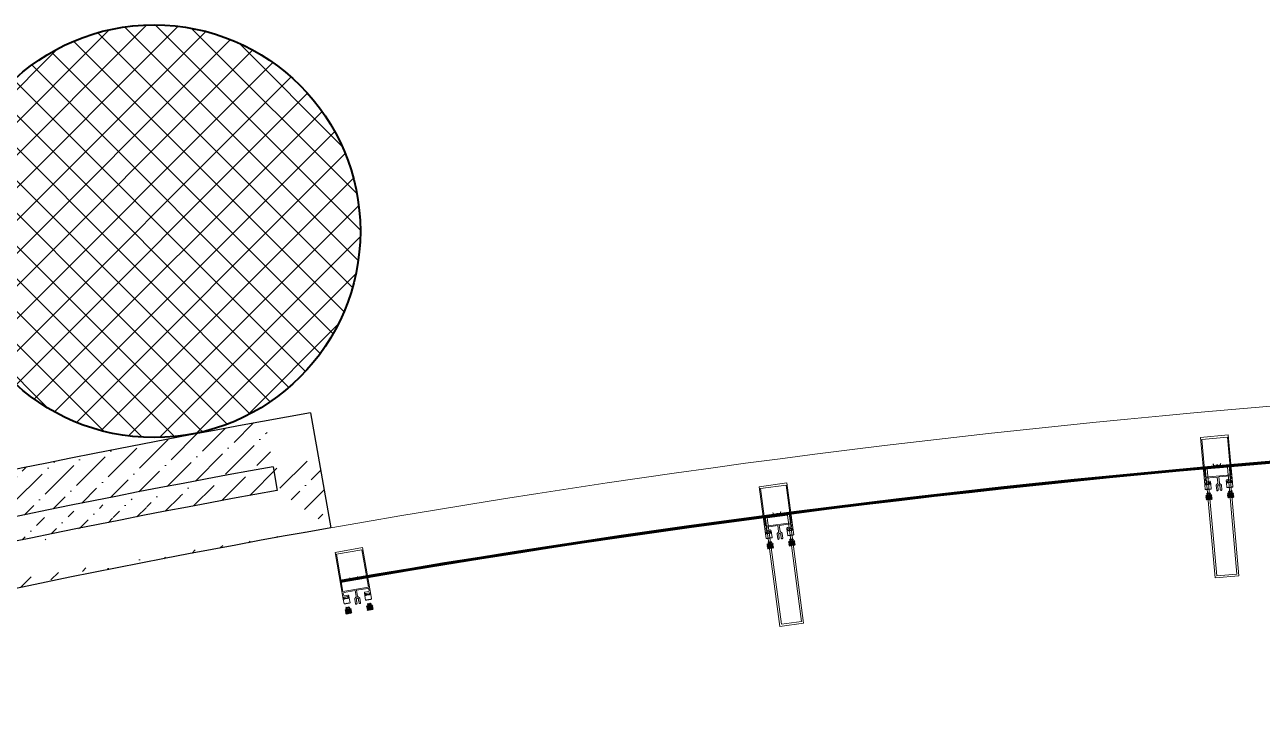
# Model space of a CAD drawing. Header units: millimetres. Extents: x 8275 to 147087, y -297470 to -191881.
# Drawn here: x 73375 to 76719, y -248238 to -246351 of the extents above; entities that cross this region are included whole.
import ezdxf

# ---------------------------------------------------------------- set-up
doc = ezdxf.new("R2010")
doc.units = ezdxf.units.MM
doc.header["$LTSCALE"] = 250
doc.header["$MEASUREMENT"] = 0
for name, color, linetype, lineweight in [('col', 6, 'Continuous', 40), ('hatch', 9, 'Continuous', 0), ('wall', 1, 'Continuous', 30), ('win', 4, 'Continuous', 20)]:
    doc.layers.add(name, color=color, linetype=linetype, lineweight=lineweight)

# ---------------------------------------------------------------- blocks, each defined once
blk = doc.blocks.new('A$C31941232')
at = {"layer": 'hatch'}
h = blk.add_hatch(dxfattribs=at)
h.set_pattern_fill('ANSI37', color=256, scale=500, style=0)
h.set_pattern_definition([(45, (0, 175), (-44.19417382415921, 44.19417382415922), []), (135, (0, 175), (-44.19417382415922, -44.19417382415921), [])])
edge = h.paths.add_edge_path()
edge.add_ellipse((-64822.13301838795, 13579.27994899685), major_axis=(-551.4033165290715, 82.2230656192775), ratio=1, start_angle=0, end_angle=360)
at = {"layer": 'col'}
blk.add_circle((-64822.13301849365, 13579.27994903154, 1176.37284318093), 557.4999999991479, dxfattribs=at)

msp = doc.modelspace()

# ---------------------------------------------------------------- hatches: boundary and pattern name
at = {"layer": 'hatch'}
h = msp.add_hatch(dxfattribs=at)
h.set_pattern_fill('ANSI36', color=256, scale=350, style=0)
h.set_pattern_definition([(45, (-6686.724433277734, -321362.3453582716), (23.20194125768359, 85.07378461150648), [109.375, -21.875, 0, -21.875])])
edge = h.paths.add_edge_path()
edge.add_arc((80045.79065567302, -274480.9553066996), 27677.18796894732, 107.2397044216324, 107.2401387497483)
edge.add_line((71962.17598467693, -248010.7880486302), (71981.30621090904, -248072.9097572828))
edge.add_line((71925.31142341252, -247891.0775179429), (71925.3870900427, -247891.3232306848))
edge.add_line((71805.84762040852, -247927.8661000285), (71898.5548472642, -248228.9148835982))
edge.add_line((74045.69881067704, -247544.8314504493), (74056.98413224006, -247608.8449301493))
edge.add_line((74023.94813834457, -247421.4555932364), (74023.99627066497, -247421.7286131297))
edge.add_line((74147.04975923244, -247399.7532676759), (74201.73961964482, -247709.9693523138))
edge.add_arc((79039.74193839636, -275152.4628140507), 27990.690621869, 100.2541500983245, 104.2911669420978)
edge.add_arc((80749.06009195512, -276969.21839893), 30072.18796894732, 106.5693972192364, 107.1160860391684)
edge.add_arc((80749.06009195512, -276969.21839893), 30197.18796894732, 106.5693972192364, 106.8789118724821)
edge.add_arc((79039.74193839636, -275152.4628140507), 27865.690621869, 99.99827944684826, 104.2911669420978)
edge.add_arc((79039.74193839636, -275152.4628140507), 28055.690621869, 100.2535572880191, 104.2911669420978)
edge.add_arc((79039.74193839636, -275152.4628140507), 28055.690621869, 99.99827944684804, 99.99905195448251)
edge.add_arc((79039.74193839636, -275152.4628140507), 28180.690621869, 99.99827944684804, 104.2911669420978)
edge.add_arc((80749.06009195512, -276969.21839893), 30387.18796894732, 106.5693972192364, 107.1160860391691)
edge.add_arc((80749.06009195512, -276969.21839893), 30262.18796894732, 106.5693972192364, 106.879421300572)
at = {"layer": 'hatch', "extrusion": (0.0002399506872477723, -0.002678097675108695, 0.9999963851017214)}
h = msp.add_hatch(dxfattribs=at)
h.set_pattern_fill('AR-HBONE', color=256, scale=0.4111842104963488, style=0)
h.set_pattern_definition([(45, (-6684.012635235908, -321391.4614256048), (1.826024711421454e-16, 2.32600914847044), [4.934210525956186, -1.644736841985395]), (135, (-6682.849630661542, -321390.2984210305), (1.826024711421454e-16, 2.32600914847044), [4.934210525956186, -1.644736841985395])])
h.paths.add_polyline_path([(76571.23106577469, -247620.2824777101), (76571.41453674284, -247622.3301958972), (76576.87511857634, -247621.8409399931), (76576.69164761377, -247619.793221794)], flags=16)
h.paths.add_polyline_path([(76635.28454845806, -247614.543429097), (76635.46801941597, -247616.5911472737), (76630.00743758061, -247617.0804031784), (76629.82396661246, -247615.032684991)], flags=16)
edge = h.paths.add_edge_path()
edge.add_arc((76582.74262744968, -247633.5727405035), 0.6853070175936375, -174.8800977300275, 5.119902269972727, ccw=False)
edge.add_arc((76581.37748199084, -247633.69505448), 0.6853070175936375, -174.8800977300275, 5.119902269972727, ccw=False)
edge.add_arc((76580.01233653107, -247633.8173684561), 0.6853070184712202, -174.88009780673372, 5.119902193266398, ccw=False)
edge.add_arc((76578.64719106571, -247633.9396824325), 0.6853070185111103, -174.8800976566563, 5.119902343343824, ccw=False)
edge.add_arc((76577.28204560687, -247634.0619964091), 0.6853070167758901, -174.88009750074252, 5.119902499257591, ccw=False)
edge.add_arc((76575.91690015083, -247634.1843103849), 0.6853070175936375, -174.8800977300275, 5.119902269972727, ccw=False)
edge.add_arc((76574.55175469199, -247634.3066243611), 0.6853070175936375, -174.88009772919372, 5.119902270806392, ccw=False)
edge.add_arc((76573.18660923222, -247634.4289383373), 0.6853070185310555, -174.8800976566563, 5.119902343343824, ccw=False)
edge.add_arc((76571.82146377617, -247634.5512523132), 0.6853070148412194, -174.88009779839604, 5.119902201604077, ccw=False)
edge.add_arc((76570.4563183164, -247634.6735662894), 0.6853070203261107, -174.88009766082507, 5.119902339174985, ccw=False)
edge.add_arc((76569.09117285104, -247634.7958802659), 0.6853070175936375, -174.8800977300275, 5.119902269972727, ccw=False)
edge.add_arc((76567.72602739593, -247634.9181942417), 0.6853070149010545, -174.88009764665117, 5.119902353349005, ccw=False)
edge.add_line((76567.0434546679, -247634.9793512296), (76565.95395490376, -247622.8194517931))
edge.add_line((76565.95395490935, -247622.8194518023), (76569.77636219875, -247622.4769726686))
edge.add_line((76569.77636219503, -247622.4769726685), (76569.59289122501, -247620.4292544721))
edge.add_line((76569.59289122501, -247620.4292544814), (76567.81820212619, -247620.5882626506))
edge.add_line((76567.81820212805, -247620.5882626506), (76569.15404398309, -247617.0283129135))
edge.add_line((76569.15404398309, -247617.0283129136), (76578.04874562973, -247616.2313675733))
edge.add_line((76578.04874562693, -247616.2313675711), (76580.1045112604, -247619.4874368627))
edge.add_line((76580.10451126134, -247619.487436865), (76578.32982216345, -247619.6464450342))
edge.add_line((76578.32982216531, -247619.6464450341), (76578.51329313067, -247621.6941632217))
edge.add_line((76578.51329312881, -247621.6941632218), (76582.3357004145, -247621.3516840884))
edge.add_line((76582.33570041356, -247621.3516840881), (76583.42520626856, -247633.5116515651))
edge.add_arc((76626.31130522338, -247629.5833212235), 0.6853070175936375, 185.1199023400088, 365.1199023400087)
edge.add_arc((76627.67645068408, -247629.4610072477), 0.6853070175936375, 185.1199023400088, 365.1199023400087)
edge.add_arc((76629.04159614292, -247629.3386932712), 0.6853070184512751, 185.119902416715, 365.1199024167149)
edge.add_arc((76630.40674160921, -247629.2163792944), 0.6853070185310555, 185.1199022666375, 365.1199022666379)
edge.add_arc((76631.77188706433, -247629.0940653187), 0.6853070167758901, 185.1199021107238, 365.1199021107242)
edge.add_arc((76633.1370325241, -247628.9717513426), 0.6853070175936375, 185.1199023400088, 365.1199023400087)
edge.add_arc((76634.50217797922, -247628.8494373666), 0.6853070176135827, 185.119902339175, 365.1199023391749)
edge.add_arc((76635.86732344457, -247628.7271233903), 0.6853070185111103, 185.1199022666375, 365.1199022666379)
edge.add_arc((76637.23246889969, -247628.6048094143), 0.6853070148611645, 185.1199024083774, 365.1199024083773)
edge.add_arc((76638.59761436039, -247628.4824954378), 0.6853070203261107, 185.1199022708063, 365.1199022708067)
edge.add_arc((76639.96275982575, -247628.3601814616), 0.6853070175936375, 185.1199023400088, 365.1199023400087)
edge.add_arc((76641.327905279, -247628.2378674855), 0.6853070149209997, 185.1199022566323, 365.1199022566328)
edge.add_line((76642.01047800796, -247628.1767104976), (76640.9286012532, -247616.1018913709))
edge.add_line((76640.92860125226, -247616.1018913694), (76637.10619396658, -247616.4443705027))
edge.add_line((76637.10619396658, -247616.4443705027), (76636.92272300122, -247614.396652315))
edge.add_line((76636.92272300029, -247614.3966523147), (76638.6974120991, -247614.2376441455))
edge.add_line((76638.69741210283, -247614.2376441571), (76636.75000036729, -247610.9718665898))
edge.add_line((76636.75000037102, -247610.971866589), (76627.8552987253, -247611.7688119478))
edge.add_line((76627.85529872344, -247611.7688119385), (76626.41110296489, -247615.3384699333))
edge.add_line((76626.41110296489, -247615.3384699314), (76628.18579206371, -247615.1794617622))
edge.add_line((76628.18579206464, -247615.1794617735), (76628.36926303, -247617.2271799611))
edge.add_line((76628.36926302814, -247617.227179961), (76624.54685574153, -247617.5696590943))
edge.add_line((76624.54685574805, -247617.5696590939), (76625.62873860018, -247629.6445462694))
at = {"layer": 'hatch', "extrusion": (0.00035368869044674, -0.002665462023738029, 0.9999963851017214)}
h = msp.add_hatch(dxfattribs=at)
h.set_pattern_fill('AR-HBONE', color=256, scale=0.4111842104963492, angle=-1.09195679218947e-19, style=0)
h.set_pattern_definition([(45, (-6682.727093034511, -321391.3314897098), (1.825980381777807e-16, 2.326009148470442), [4.934210525956191, -1.644736841985397]), (135, (-6681.564088460262, -321390.1684851354), (1.825980381777807e-16, 2.326009148470442), [4.934210525956191, -1.644736841985397])])
h.paths.add_polyline_path([(75385.59107706012, -247752.4031259413), (75385.86151431003, -247754.4411826295), (75391.29633214479, -247753.7200166426), (75391.0258949014, -247751.6819599421)], flags=16)
h.paths.add_polyline_path([(75449.34234401365, -247743.9437356267), (75449.61278125239, -247745.981792305), (75444.17796341484, -247746.7029582926), (75443.90752616586, -247744.6649016041)], flags=16)
edge = h.paths.add_edge_path()
edge.add_arc((75397.6577266079, -247765.1915232608), 0.6853070175936382, -172.44136886086812, 7.558631139131876, ccw=False)
edge.add_arc((75396.29902214711, -247765.3718147582), 0.6853070175936382, -172.44136886086812, 7.558631139131876, ccw=False)
edge.add_arc((75394.94031768726, -247765.552106255), 0.6853070184712209, -172.44136893757434, 7.558631062425718, ccw=False)
edge.add_arc((75393.58161322089, -247765.7323977524), 0.685307018511111, -172.44136878749703, 7.5586312125029735, ccw=False)
edge.add_arc((75392.22290876196, -247765.9126892497), 0.6853070167758908, -172.44136863158326, 7.558631368416798, ccw=False)
edge.add_arc((75390.8642043049, -247766.0929807462), 0.6853070175936382, -172.44136886086812, 7.558631139131876, ccw=False)
edge.add_arc((75389.50549984505, -247766.2732722431), 0.6853070175936382, -172.44136886003434, 7.558631139965712, ccw=False)
edge.add_arc((75388.14679538333, -247766.4535637402), 0.6853070185310561, -172.44136878749703, 7.5586312125029735, ccw=False)
edge.add_arc((75386.7880909272, -247766.6338552365), 0.68530701484122, -172.44136892923677, 7.558631070763283, ccw=False)
edge.add_arc((75385.42938646642, -247766.8141467335), 0.6853070203261113, -172.4413687916658, 7.558631208334191, ccw=False)
edge.add_arc((75384.07068200098, -247766.994438231), 0.6853070175936382, -172.44136886086812, 7.558631139131876, ccw=False)
edge.add_arc((75382.71197754392, -247767.1747297275), 0.6853070149010552, -172.4413687774918, 7.558631222508211, ccw=False)
edge.add_line((75382.03262531632, -247767.2648754757), (75380.42669646596, -247755.1623486085))
edge.add_line((75380.42669647248, -247755.1623486174), (75384.23106896473, -247754.6575324254))
edge.add_line((75384.23106896007, -247754.6575324256), (75383.9606317083, -247752.6194757282))
edge.add_line((75383.96063170923, -247752.6194757375), (75382.19431591002, -247752.8538546837))
edge.add_line((75382.19431591002, -247752.8538546837), (75383.37746847482, -247749.2402878035))
edge.add_line((75383.37746847668, -247749.2402878034), (75392.23020333858, -247748.0655858322))
edge.add_line((75392.23020333672, -247748.0655858302), (75394.42265605243, -247751.231231209))
edge.add_line((75394.4226560515, -247751.2312312112), (75392.65634025229, -247751.4656101575))
edge.add_line((75392.65634025415, -247751.4656101574), (75392.92677750034, -247753.5036668462))
edge.add_line((75392.92677749848, -247753.5036668462), (75396.731149987, -247752.9988506548))
edge.add_line((75396.73114998607, -247752.9988506545), (75398.33708781717, -247765.1014452413))
edge.add_arc((75441.01719029216, -247759.3518265154), 0.6853070175936382, 187.5586312091681, 367.558631209168)
edge.add_arc((75442.37589475387, -247759.1715350188), 0.6853070175936382, 187.5586312091681, 367.558631209168)
edge.add_arc((75443.73459921373, -247758.9912435215), 0.6853070184512757, 187.5586312858743, 367.5586312858742)
edge.add_arc((75445.09330368103, -247758.8109520236), 0.6853070185310561, 187.5586311357968, 367.5586311357972)
edge.add_arc((75446.45200813716, -247758.6306605274), 0.6853070167758908, 187.5586309798831, 367.5586309798834)
edge.add_arc((75447.81071259794, -247758.4503690305), 0.6853070175936382, 187.5586312091681, 367.558631209168)
edge.add_arc((75449.16941705314, -247758.2700775339), 0.6853070176135834, 187.5586312083343, 367.5586312083342)
edge.add_arc((75450.52812152044, -247758.0897860367), 0.685307018511111, 187.5586311357968, 367.5586311357972)
edge.add_arc((75451.88682597564, -247757.9094945401), 0.6853070148611652, 187.5586312775367, 367.5586312775366)
edge.add_arc((75453.24553043736, -247757.7292030428), 0.6853070203261113, 187.5586311399656, 367.5586311399661)
edge.add_arc((75454.6042349028, -247757.5489115455), 0.6853070175936382, 187.5586312091681, 367.558631209168)
edge.add_arc((75455.96293935706, -247757.368620049), 0.6853070149210003, 187.5586311257916, 367.558631125792)
edge.add_line((75456.64229158653, -247757.2784743007), (75455.04759909274, -247745.2606263192))
edge.add_line((75455.04759909274, -247745.2606263177), (75451.24322660422, -247745.7654425092))
edge.add_line((75451.24322660422, -247745.7654425091), (75450.97278935803, -247743.7273858203))
edge.add_line((75450.97278935803, -247743.7273858199), (75452.73910515723, -247743.4930068737))
edge.add_line((75452.73910516189, -247743.4930068851), (75450.65449511135, -247740.313051457))
edge.add_line((75450.65449511414, -247740.313051456), (75441.80176025411, -247741.4877534455))
edge.add_line((75441.80176025131, -247741.4877534363), (75440.51076501483, -247745.1156303482))
edge.add_line((75440.51076501576, -247745.1156303464), (75442.27708081497, -247744.8812514001))
edge.add_line((75442.27708081683, -247744.8812514113), (75442.54751806302, -247746.9193081002))
edge.add_line((75442.54751806115, -247746.9193081002), (75438.74314557263, -247747.4241242916))
edge.add_line((75438.74314557915, -247747.424124291), (75440.33784705834, -247759.4420400003))
at = {"layer": 'hatch', "extrusion": (0.0004588155558816679, -0.002649390831005181, 0.9999963851017215)}
h = msp.add_hatch(dxfattribs=at)
h.set_pattern_fill('AR-HBONE', color=256, scale=0.4111842104963492, angle=1.941256519447947e-19, style=0)
h.set_pattern_definition([(45, (-6681.538802822964, -321391.1654229074), (1.825901573522431e-16, 2.326009148470442), [4.934210525956191, -1.644736841985397]), (135, (-6680.375798248599, -321390.0024183331), (1.825901573522431e-16, 2.326009148470442), [4.934210525956191, -1.644736841985397])])
h.paths.add_polyline_path([(74245.41445232087, -247928.7651281914), (74245.76527159938, -247930.7908964909), (74251.16732039952, -247929.8553784266), (74250.8165011266, -247927.8296101144)], flags=16)
h.paths.add_polyline_path([(74308.78133333937, -247917.7913543351), (74309.13215260764, -247919.8171226253), (74303.7301038047, -247920.7526406906), (74303.37928452619, -247918.7268723906)], flags=16)
edge = h.paths.add_edge_path()
edge.add_arc((74257.97737198879, -247941.066355233), 0.6853070175936382, -170.1750554555199, 9.824944544480218, ccw=False)
edge.add_arc((74256.62685978689, -247941.3002347497), 0.6853070175936382, -170.1750554555199, 9.824944544480218, ccw=False)
edge.add_arc((74255.27634758592, -247941.534114266), 0.6853070184712209, -170.1750555322261, 9.824944467774003, ccw=False)
edge.add_arc((74253.92583537844, -247941.7679937831), 0.685307018511111, -170.17505538214868, 9.824944617851372, ccw=False)
edge.add_arc((74252.5753231784, -247942.0018732998), 0.6853070167758908, -170.17505522623492, 9.824944773765083, ccw=False)
edge.add_arc((74251.22481098023, -247942.2357528156), 0.6853070175936382, -170.1750554555199, 9.824944544480218, ccw=False)
edge.add_arc((74249.87429877926, -247942.4696323318), 0.6853070175936382, -170.17505545468612, 9.824944545313997, ccw=False)
edge.add_arc((74248.52378657644, -247942.7035118484), 0.6853070185310561, -170.17505538214868, 9.824944617851372, ccw=False)
edge.add_arc((74247.1732743792, -247942.9373913641), 0.68530701484122, -170.17505552388843, 9.824944476111625, ccw=False)
edge.add_arc((74245.82276217823, -247943.1712708805), 0.6853070203261113, -170.17505538631758, 9.82494461368259, ccw=False)
edge.add_arc((74244.47224997074, -247943.4051503978), 0.6853070175936382, -170.1750554555199, 9.824944544480218, ccw=False)
edge.add_arc((74243.12173777257, -247943.6390299135), 0.6853070149010552, -170.17505537214356, 9.82494462785661, ccw=False)
edge.add_line((74242.44648167488, -247943.7559696713), (74240.36322279085, -247931.7264145479))
edge.add_line((74240.3632227983, -247931.7264145565), (74244.14465696548, -247931.0715519099))
edge.add_line((74244.14465696082, -247931.0715519103), (74243.79383767952, -247929.0457836014))
edge.add_line((74243.79383768045, -247929.0457836108), (74242.03817181752, -247929.3498269823))
edge.add_line((74242.03817181845, -247929.3498269822), (74243.0775029063, -247925.69229961))
edge.add_line((74243.07750290816, -247925.69229961), (74251.87686052916, -247924.1684411138))
edge.add_line((74251.87686052729, -247924.1684411118), (74254.19278162994, -247927.2449113327))
edge.add_line((74254.19278162901, -247927.2449113349), (74252.43711576608, -247927.5489547065))
edge.add_line((74252.43711576887, -247927.5489547062), (74252.78793504459, -247929.5747230067))
edge.add_line((74252.78793504272, -247929.5747230068), (74256.56936920618, -247928.9198603609))
edge.add_line((74256.56936920431, -247928.9198603607), (74258.65263973919, -247940.9494827956))
edge.add_arc((74301.07199384176, -247933.5166058063), 0.6853070175936382, 189.8249446145165, 369.8249446145164)
edge.add_arc((74302.42250604552, -247933.2827262901), 0.6853070175936382, 189.8249446145165, 369.8249446145164)
edge.add_arc((74303.77301824556, -247933.0488467734), 0.6853070184512757, 189.8249446912227, 369.8249446912226)
edge.add_arc((74305.12353045397, -247932.8149672559), 0.6853070185310561, 189.8249445411452, 369.8249445411455)
edge.add_arc((74306.47404265121, -247932.5810877403), 0.6853070167758908, 189.8249443852314, 369.8249443852317)
edge.add_arc((74307.82455485311, -247932.347208224), 0.6853070175936382, 189.8249446145165, 369.8249446145164)
edge.add_arc((74309.17506704942, -247932.1133287081), 0.6853070176135834, 189.8249446136827, 369.8249446136826)
edge.add_arc((74310.52557925784, -247931.8794491912), 0.685307018511111, 189.8249445411452, 369.8249445411455)
edge.add_arc((74311.87609145415, -247931.6455696755), 0.6853070148611652, 189.8249446828851, 369.824944682885)
edge.add_arc((74313.22660365698, -247931.4116901586), 0.6853070203261113, 189.824944545314, 369.8249445453143)
edge.add_arc((74314.57711586353, -247931.1778106417), 0.6853070175936382, 189.8249446145165, 369.8249446145164)
edge.add_arc((74315.92762805891, -247930.9439311259), 0.6853070149210003, 189.82494453114, 369.8249445311403)
edge.add_line((74316.60288415846, -247930.8269913679), (74314.5342014115, -247918.8816045618))
edge.add_line((74314.5342014115, -247918.8816045603), (74310.75276724805, -247919.5364672062))
edge.add_line((74310.75276724805, -247919.5364672062), (74310.40194797327, -247917.5106989057))
edge.add_line((74310.40194797327, -247917.5106989053), (74312.1576138362, -247917.2066555337))
edge.add_line((74312.15761384086, -247917.206655545), (74309.94888516885, -247914.1116219033))
edge.add_line((74309.94888517258, -247914.1116219023), (74301.14952755437, -247915.6354804168))
edge.add_line((74301.14952755065, -247915.6354804077), (74300.00300402378, -247919.3115711833))
edge.add_line((74300.00300402471, -247919.3115711814), (74301.75866988764, -247919.0075278098))
edge.add_line((74301.7586698895, -247919.0075278209), (74302.10948916522, -247921.0332961214))
edge.add_line((74302.10948916242, -247921.0332961214), (74298.32805499897, -247921.6881587673))
edge.add_line((74298.32805500549, -247921.6881587664), (74300.39674940982, -247933.633612892))

# ---------------------------------------------------------------- linework, layer by layer
at = {"layer": 'wall'}
for p, q in [((74023.94813834457, -247421.4555932364, -11300.6378476528), (74023.99627066497, -247421.7286131298, -11300.6378476528)), ((74147.04975923244, -247399.7532676759, -11300.6378476528), (74201.73961964482, -247709.9693523138, -11300.6378476528)), ((74045.69881067704, -247544.8314504493, -11300.6378476528), (74056.98413224006, -247608.8449301493, -11300.6378476528))]:
    msp.add_line(p, q, dxfattribs=at)
for centre, radius, start, end in [((79039.74193839636, -275152.4628140507, -11300.6378476528), 28180.690621869, 99.99827944365552, 104.2911669510394), ((79039.74193839636, -275152.4628140507, -11300.6378476528), 28055.690621869, 100.2535572854833, 104.2911669510394), ((79039.74193839636, -275152.4628140507, -11300.6378476528), 27990.690621869, 100.2541500942342, 104.2911669510394), ((79039.74193839636, -275152.4628140507, -11300.6378476528), 27865.690621869, 99.99827944365552, 104.2911669510394), ((79039.74193839636, -275152.4628140507, -11300.6378476528), 27865.690621869, 99.99827944365552, 104.2911669510394), ((79094.43179817265, -275462.6411338478, -11300.6378476528), 28055.690621869, 99.99827944365552, 99.99905194219238)]:
    msp.add_arc(centre, radius, start, end, dxfattribs=at)
at = {"layer": 'win', "extrusion": (0.0002399506872479123, -0.00267809767510867, 0.9999963851017215)}
for p, q in [((76584.99867248861, -247537.4047249131, -11300.6378476528), (76586.48613108369, -247538.6475519442, -11300.6378476528)), ((76586.97538346285, -247544.1081141903, -11300.6378476528), (76585.73255106015, -247545.5955682971, -11300.6378476528)), ((76586.48613108369, -247538.6475519442, -11300.6378476528), (76586.97538346285, -247544.1081141903, -11300.6378476528)), ((76606.84100046242, -247535.4477083125, -11300.6378476528), (76605.59816805879, -247536.9351624078, -11300.6378476528)), ((76605.59816805879, -247536.9351624078, -11300.6378476528), (76606.08742043981, -247542.3957246653, -11300.6378476528)), ((76606.08742043981, -247542.3957246653, -11300.6378476528), (76607.57487903954, -247543.6385516962, -11300.6378476528))]:
    msp.add_line(p, q, dxfattribs=at)
at = {"layer": 'win', "extrusion": (0.0003536886904468785, -0.002665462023737979, 0.9999963851017215)}
for p, q in [((75395.78232996492, -247669.0295281765, -11300.6378476528), (75397.32132471679, -247670.2079369585, -11300.6378476528)), ((75398.04248553282, -247675.6427354838, -11300.6378476528), (75396.86407119269, -247677.1817259794, -11300.6378476528)), ((75397.32132471679, -247670.2079369585, -11300.6378476528), (75398.04248553282, -247675.6427354838, -11300.6378476528)), ((75417.5216026823, -247666.1448744733, -11300.6378476528), (75416.34318834217, -247667.6838649574, -11300.6378476528)), ((75416.34318834217, -247667.6838649574, -11300.6378476528), (75417.06434916006, -247673.1186634941, -11300.6378476528)), ((75417.06434916006, -247673.1186634941, -11300.6378476528), (75418.60334391659, -247674.2970722755, -11300.6378476528))]:
    msp.add_line(p, q, dxfattribs=at)
at = {"layer": 'win', "extrusion": (0.0004588155558818029, -0.002649390831005136, 0.9999963851017215)}
for p, q in [((74252.2662830106, -247845.0638890894, -11300.6378476528), (74253.85067320568, -247846.18051786, -11300.6378476528)), ((74254.78618460288, -247851.5825476971, -11300.6378476528), (74253.66955011012, -247853.1669338595, -11300.6378476528)), ((74253.85067320568, -247846.18051786, -11300.6378476528), (74254.78618460288, -247851.5825476971, -11300.6378476528)), ((74273.87448050035, -247841.3218299614, -11300.6378476528), (74272.75784600666, -247842.9062161124, -11300.6378476528)), ((74272.75784600666, -247842.9062161124, -11300.6378476528), (74273.69335740572, -247848.3082459606, -11300.6378476528)), ((74273.69335740572, -247848.3082459606, -11300.6378476528), (74275.2777476064, -247849.4248747307, -11300.6378476528))]:
    msp.add_line(p, q, dxfattribs=at)
at = {"layer": 'win', "extrusion": (0.0002399506872479123, -0.00267809767510867, 0.9999963851017215), "elevation": -10441.56173114832}
msp.add_lwpolyline([(76607.00330408449, -247628.4990327681), (76607.59828786444, -247628.9961653569), (76607.10115525956, -247629.5911491307), (76607.34578322063, -247632.3214400545), (76607.9407669898, -247632.8185726413), (76607.44363440556, -247633.413556419), (76607.68826235147, -247636.1438473403), (76608.28946554607, -247636.6461765037, 0.9606708062894292), (76611.82039292283, -247636.1864490453), (76610.69546439979, -247623.6311294284, 0.1989123673796638), (76609.82006879237, -247621.9580678136), (76606.18236119005, -247618.9186185087, -0.1989123673796519), (76605.30696559, -247617.2455568907), (76603.89891462933, -247601.5303096526), (76634.20514381582, -247598.8149393828, -0.414213562373095), (76636.88257079697, -247601.0520360473), (76637.23728132903, -247605.0109578898, -0.414213562373095), (76635.00018466334, -247607.6883848672), (76626.26325372607, -247608.4711943225, 0.414213562373095), (76624.02615704926, -247611.1486213005), (76624.60103274278, -247617.5648049521), (76628.42344003443, -247617.2223258301), (76628.23996906131, -247615.1746076317), (76626.46527995887, -247615.3336158126), (76626.15949502241, -247611.9207521608), (76638.44580415999, -247610.8199263747), (76638.7515890976, -247614.2327900156), (76636.97689999586, -247614.3917981958), (76637.16037096531, -247616.4395163718), (76640.9827782448, -247616.0970372386), (76629.49672361254, -247487.9008653222), (76554.41372337712, -247494.6281340113), (76565.89977800728, -247622.8243059379), (76569.7221852969, -247622.4818268053), (76569.5387143218, -247620.4341086062), (76567.76402522599, -247620.5931167867), (76567.45824029675, -247617.1802531342), (76579.74454941803, -247616.0794273503), (76580.05033435908, -247619.4922910009), (76578.2756452656, -247619.6512991704), (76578.45911623011, -247621.6990173585), (76582.28152351419, -247621.3565382136), (76581.70664782307, -247614.9403545622, 0.414213562373095), (76579.02922084139, -247612.7032578895), (76570.29228991012, -247613.4860673457, -0.414213562373095), (76567.6148629194, -247611.2489706733), (76567.26015239283, -247607.2900488427, -0.414213562373095), (76569.4972490625, -247604.6126218517), (76599.8034782543, -247601.8972515811), (76601.21152920711, -247617.6124988197, -0.1989123673796519), (76600.64749416134, -247619.4145302008), (76597.60804486465, -247623.0522378045, 0.1989123673796638), (76597.04400980509, -247624.8542691965), (76598.16893833075, -247637.4095888077, 0.9606708062894292), (76601.72535135529, -247637.2343064344), (76602.22768051733, -247636.6331032337), (76601.98305257392, -247633.9028123227), (76601.38806879187, -247633.4056797271), (76601.88520137967, -247632.8106959473), (76601.64057343201, -247630.0804050356), (76601.04558966418, -247629.5832724411), (76601.54272225287, -247628.9882886612), (76601.29809430717, -247626.2579977506), (76600.70311052434, -247625.7608651545), (76603.6859060763, -247622.1909625121), (76607.25580872272, -247625.1737580695), (76606.75867613898, -247625.768741846)], format="xyb", close=True, dxfattribs=at)
at = {"layer": 'win', "extrusion": (0.0002399506872479123, -0.00267809767510867, 0.9999963851017215), "elevation": -10441.56173114829}
for points in [[(76557.6332702011, -247499.8440878981), (76566.79535928047, -247602.1024960914), (76636.41777769105, -247595.8644833085), (76627.25568860168, -247493.6060751047)], [(76571.23106582017, -247620.2824777126), (76571.41453679431, -247622.3301959005), (76576.87511862442, -247621.8409399953), (76576.69164766437, -247619.7932217988)], [(76635.28454850543, -247614.5434291003), (76635.4680194623, -247616.5911472762), (76630.00743763293, -247617.0804031817), (76629.8239666603, -247615.0326849938)]]:
    msp.add_lwpolyline(points, close=True, dxfattribs=at)
at = {"layer": 'win', "elevation": -11300.6378476528}
for points in [[(76655.69934929302, -247839.4407263216), (76628.92736220127, -247540.6376796387), (76564.18670208706, -247546.4382768417), (76590.95868917787, -247845.2413235251)], [(76650.27309873002, -247834.9068753282), (76624.39351120824, -247546.0639302018), (76569.61295265006, -247550.9721278348), (76595.4925401709, -247839.8150729616)], [(75479.27086119959, -247967.7836026265), (75439.80879854364, -247670.3903518444), (75375.37359420815, -247678.9404654196), (75414.83565686224, -247976.3337162023)], [(75473.65660597524, -247963.4847494908), (75435.50994540798, -247676.0046070685), (75380.98784943158, -247683.239318555), (75419.13450999791, -247970.7194609778)]]:
    msp.add_lwpolyline(points, close=True, dxfattribs=at)
at = {"layer": 'win', "extrusion": (0.0003536886904468785, -0.002665462023737979, 0.9999963851017215), "elevation": -10446.38288839291}
msp.add_lwpolyline([(75421.68053892275, -247759.0900948115), (75422.2961373117, -247759.5614599925), (75421.82477211622, -247760.1770583752), (75422.18535511798, -247762.8944673002), (75422.8009534996, -247763.3658324796), (75422.32958831676, -247763.9814308655), (75422.69017130666, -247766.6988397887), (75423.31220459726, -247767.1751321949, 0.9606708062894292), (75426.82037213787, -247766.5655766314), (75425.16222108837, -247754.0694952464, 0.1989123673796638), (75424.21642789198, -247752.4351978865), (75420.45268337362, -247749.5532895099, -0.1989123673796519), (75419.50689018346, -247747.9189921459), (75417.43141505383, -247732.2778922406), (75447.59465406266, -247728.2754210099, -0.414213562373095), (75450.36484678094, -247730.3965643391), (75450.887692122, -247734.3368072837, -0.414213562373095), (75448.76654879, -247737.1069999997), (75440.07084025054, -247738.2608655877, 0.414213562373095), (75437.9496969115, -247741.0310583051), (75438.79706695562, -247747.4169692601), (75442.60143944634, -247746.9121530799), (75442.33100218879, -247744.8740963805), (75440.56468638545, -247745.1084753389), (75440.11395764862, -247741.7117141845), (75452.34229779572, -247740.0890907116), (75452.79302653366, -247743.4858518546), (75451.02671072992, -247743.7202308122), (75451.29714798294, -247745.7582874894), (75455.10152046604, -247745.253471298), (75438.17099380652, -247617.662150229), (75363.44224852671, -247627.5781825582), (75380.37277518088, -247755.1695036376), (75384.17714767161, -247754.664687447), (75383.90671041445, -247752.6266307467), (75382.14039461955, -247752.8610097046), (75381.68966588443, -247749.4642485493), (75393.91800601811, -247747.8416250793), (75394.36873475967, -247751.2383862317), (75392.60241896361, -247751.4727651785), (75392.87285620913, -247753.5108218679), (75396.67722869893, -247753.0060056645), (75395.82985865905, -247746.620094709, 0.414213562373095), (75393.05966593816, -247744.4989513727), (75384.36395740055, -247745.6528169611, -0.414213562373095), (75381.59376467021, -247743.5316736249), (75381.07091933483, -247739.5914306917, -0.414213562373095), (75383.19206266667, -247736.821237962), (75413.35530167846, -247732.818766731), (75415.43077680262, -247748.459866637, -0.1989123673796519), (75414.94393083581, -247750.2842661655), (75412.06202246212, -247754.0480106827, 0.1989123673796638), (75411.57517648792, -247755.8724102222), (75413.23332753725, -247768.3684916008, 0.9606708062894292), (75416.77906106586, -247768.0420390603), (75417.2553534694, -247767.420005765), (75416.89477048648, -247764.7025968515), (75416.27917209493, -247764.2312316647), (75416.75053727381, -247763.6156332762), (75416.38995428363, -247760.8982243628), (75415.77435591006, -247760.4268591762), (75416.24572109037, -247759.8112607875), (75415.88513809766, -247757.0938518748), (75415.2695397097, -247756.6224866876), (75418.0977308145, -247752.9288963937), (75421.79132111328, -247755.7570875029), (75421.31995593304, -247756.3726858877)], format="xyb", close=True, dxfattribs=at)
at = {"layer": 'win', "extrusion": (0.0003536886904468785, -0.002665462023737979, 0.9999963851017215)}
for points, elevation in [([(75366.88082343581, -247632.6524174067), (75380.38581164421, -247734.4283537376), (75449.67973909565, -247725.2334873967), (75436.17475088022, -247623.457551056)], -10446.38288839288), ([(75385.59107709862, -247752.4031259417), (75385.86151435992, -247754.4411826303), (75391.29633218878, -247753.7200166427), (75391.02589494467, -247751.6819599443)], -10446.38288839289), ([(75449.34234405255, -247743.9437356278), (75449.61278129602, -247745.9817923052), (75444.17796346151, -247746.7029582936), (75443.90752620283, -247744.6649016049)], -10446.38288839289)]:
    msp.add_lwpolyline(points, close=True, dxfattribs=dict(at, elevation=elevation))
at = {"layer": 'win', "extrusion": (0.0002399506872479123, -0.00267809767510867, 0.9999963851017215)}
for points, elevation in [([(76583.42520022558, -247633.5115835196, -0.9999999999999999), (76582.06005476577, -247633.6338974961, -0.9999999999999999), (76580.69490931062, -247633.7562114719, -0.9999999999999999), (76579.32976384973, -247633.8785254481, -0.9999999999999999), (76577.96461838619, -247634.0008394246, -0.9999999999999999), (76576.59947293029, -247634.1231534082, -0.9999999999999999), (76575.2343274644, -247634.2454673768, -0.9999999999999999), (76573.8691820026, -247634.3677813523, -0.9999999999999999), (76572.5040365534, -247634.4900953297, -0.9999999999999999), (76571.13889109268, -247634.6124093049, -0.9999999999999999), (76569.77374563606, -247634.7347232824, -0.9999999999999999), (76568.40860017216, -247634.857037258, -0.9999999999999999), (76567.04345471328, -247634.9793512332), (76565.95395495612, -247622.8194518043), (76569.7221852948, -247622.4818267991), (76569.53871432343, -247620.4341086117), (76567.81820217783, -247620.5882626534), (76569.15404403086, -247617.0283129168), (76578.04874568284, -247616.2313675745), (76580.1045113124, -247619.4874368675), (76578.27564526549, -247619.6512991696), (76578.45911622894, -247621.699017358), (76582.3357004581, -247621.3516840904), (76583.42520631196, -247633.5116515753)], -10441.5617311483), ([(76625.62873254005, -247629.6444782148, 0.9999999999999999), (76626.99387800478, -247629.5221642386, 0.9999999999999999), (76628.35902345694, -247629.3998502617, 0.9999999999999999), (76629.7241689251, -247629.2775362862, 0.9999999999999999), (76631.08931439204, -247629.1552223096, 0.9999999999999999), (76632.4544598385, -247629.0329083328, 0.9999999999999999), (76633.81960529435, -247628.9105943574, 0.9999999999999999), (76635.18475076047, -247628.7882803813, 0.9999999999999999), (76636.54989621397, -247628.6659664051, 0.9999999999999999), (76637.91504167649, -247628.5436524291, 0.9999999999999999), (76639.28018713824, -247628.4213384522, 0.9999999999999999), (76640.64533259867, -247628.299024476, 0.9999999999999999), (76642.01047805086, -247628.1767105006), (76640.92860129892, -247616.1018913719), (76637.10619401588, -247616.4443705055), (76636.92272304496, -247614.3966523176), (76638.69741214465, -247614.2376441598), (76636.75000041683, -247610.9718665915), (76627.85529876793, -247611.7688119403), (76626.41110300936, -247615.3384699342), (76628.18579211431, -247615.1794617763), (76628.36926307902, -247617.2271799639), (76624.54685579744, -247617.5696590967), (76625.62873864154, -247629.6445462632)], -10441.56173114829)]:
    msp.add_lwpolyline(points, format="xyb", dxfattribs=dict(at, elevation=elevation))
at = {"layer": 'win', "extrusion": (0.0003536886904468785, -0.002665462023737979, 0.9999963851017215)}
for points, elevation in [([(75398.33707888045, -247765.1013775143, -0.9999999999999999), (75396.97837442088, -247765.2816690115, -0.9999999999999999), (75395.61966996225, -247765.4619605081, -0.9999999999999999), (75394.26096549978, -247765.6422520052, -0.9999999999999999), (75392.90226103627, -247765.8225435022, -0.9999999999999999), (75391.54355658038, -247766.0028350067, -0.9999999999999999), (75390.1848521124, -247766.183126496, -0.9999999999999999), (75388.82614765372, -247766.3634179926, -0.9999999999999999), (75387.46744319971, -247766.5437094901, -0.9999999999999999), (75386.10873874096, -247766.7240009863, -0.9999999999999999), (75384.75003428134, -247766.9042924845, -0.9999999999999999), (75383.39132981806, -247767.0845839811, -0.9999999999999999), (75382.03262536053, -247767.2648754769), (75380.42669651334, -247755.1623486173), (75384.17714766847, -247754.6646874408), (75383.90671041876, -247752.6266307523), (75382.19431595266, -247752.853854684), (75383.37746852027, -247749.2402878046), (75392.23020339139, -247748.065585831), (75394.42265609566, -247751.2312312116), (75392.60241896605, -247751.4727651777), (75392.87285620785, -247753.5108218673), (75396.7311500259, -247752.9988506547), (75398.33708785822, -247765.1014452496)], -10446.38288839291), ([(75440.33783810349, -247759.4419722647, 0.9999999999999999), (75441.6965425698, -247759.2616807673, 0.9999999999999999), (75443.0552470211, -247759.0813892703, 0.9999999999999999), (75444.41395148922, -247758.9010977738, 0.9999999999999999), (75445.7726559572, -247758.7208062762, 0.9999999999999999), (75447.1313604085, -247758.5405147792, 0.9999999999999999), (75448.49006486434, -247758.3602232828, 0.9999999999999999), (75449.84876932873, -247758.1799317861, 0.9999999999999999), (75451.20747378471, -247757.9996402893, 0.9999999999999999), (75452.56617824896, -247757.8193487925, 0.9999999999999999), (75453.92488271021, -247757.6390572947, 0.9999999999999999), (75455.28358717085, -247757.4587657975, 0.9999999999999999), (75456.64229162416, -247757.2784743015), (75455.04759913147, -247745.260626318), (75451.24322664895, -247745.7654425096), (75450.97278939972, -247743.7273858206), (75452.73910519794, -247743.493006886), (75450.65449515825, -247740.3130514564), (75441.8017602906, -247741.4877534363), (75440.51076505636, -247745.1156303471), (75442.27708086245, -247744.8812514119), (75442.54751810712, -247746.9193081009), (75438.74314562367, -247747.4241242915), (75440.337847094, -247759.4420399919)], -10446.38288839288)]:
    msp.add_lwpolyline(points, format="xyb", dxfattribs=dict(at, elevation=elevation))
at = {"layer": 'win', "extrusion": (0.0004588155558818029, -0.002649390831005136, 0.9999963851017215), "elevation": -10452.25051896192}
msp.add_lwpolyline([(74281.74011725745, -247934.0197335023), (74282.3738739482, -247934.4663865716), (74281.9272208645, -247935.1001432592), (74282.39497990551, -247937.8011676662), (74283.02873659016, -247938.2478207338), (74282.58208351974, -247938.8815774242), (74283.04984254844, -247941.5826018294), (74283.69022395283, -247942.0339238064, 0.9606708062894292), (74287.17154301071, -247941.2861169365), (74285.0205399322, -247928.8653802177, 0.1989123673796638), (74284.01085934236, -247927.2697619227), (74280.13609565981, -247924.5389424313, -0.1989123673796519), (74279.12641507754, -247922.9433241322), (74276.43404673129, -247907.3965316672), (74306.41541759252, -247902.2044064057, -0.414213562373095), (74309.2673226783, -247904.2143452337), (74309.94557327939, -247908.1308306274, -0.414213562373095), (74307.93563445032, -247910.9827357124), (74299.29235636891, -247912.4795646246, 0.414213562373095), (74297.28241752584, -247915.3314697112), (74298.38165125913, -247921.678877049), (74302.16308542626, -247921.0240144141), (74301.81226614221, -247918.9982461038), (74300.05660027609, -247919.3022894876), (74299.4719014894, -247915.9260089803), (74311.62651130806, -247913.8210933321), (74312.21121009457, -247917.1973738284), (74310.45554422463, -247917.5014172113), (74310.80636350585, -247919.5271854998), (74314.58779766341, -247918.8723228541), (74292.6250020815, -247792.0503075913), (74218.34683104046, -247804.9136809886), (74240.30962662004, -247931.7356962617), (74244.09106078676, -247931.0808336165), (74243.74024150292, -247929.0550653054), (74241.9845756426, -247929.3591086881), (74241.3998768596, -247925.9828281801), (74253.55448666081, -247923.8779125353), (74254.13918545384, -247927.2541930403), (74252.3835195934, -247927.5582364122), (74252.7343388667, -247929.5840047131), (74256.51577303231, -247928.9291420553), (74255.4165393013, -247922.5817347174, 0.414213562373095), (74252.56463421052, -247920.5717958815), (74243.92135613342, -247922.068624794, -0.414213562373095), (74241.06945103106, -247920.058685959), (74240.39120043922, -247916.142200577, -0.414213562373095), (74242.40113926835, -247913.2902954781), (74272.38251013133, -247908.098170216), (74275.07487847432, -247923.6449626815, -0.1989123673796519), (74274.66055794623, -247925.4871871881), (74271.92973845694, -247929.3619508701, 0.1989123673796638), (74271.5154179204, -247931.2041753879), (74273.66642099676, -247943.6249121004, 0.9606708062894292), (74277.19647177443, -247943.158501293), (74277.64779374431, -247942.5181198835), (74277.18003472382, -247939.8170954876), (74276.54627803032, -247939.3704424121), (74276.99293109731, -247938.7366857199), (74276.52517206881, -247936.0356613238), (74275.89141539091, -247935.5890082483), (74276.33806845815, -247934.9552515559), (74275.8703094292, -247932.2542271609), (74275.23655273745, -247931.8075740852), (74277.91647117189, -247928.0050339661), (74281.7190112945, -247930.6849524076), (74281.27235822861, -247931.3187090961)], format="xyb", close=True, dxfattribs=at)
at = {"layer": 'win', "extrusion": (0.0004588155558818029, -0.002649390831005136, 0.9999963851017215)}
for points, elevation in [([(74221.98337351074, -247809.8479707624), (74239.50245827272, -247911.0102542063), (74308.37858051792, -247899.0823988752), (74290.85949574929, -247797.9201154214)], -10452.25051896192), ([(74308.78133337824, -247917.7913543357), (74309.13215264682, -247919.8171226248), (74303.73010384735, -247920.7526406906), (74303.37928456288, -247918.7268723905)], -10452.25051896193), ([(74245.41445235845, -247928.7651281911), (74245.7652716452, -247930.7908964907), (74251.16732043803, -247929.8553784258), (74250.81650116753, -247927.8296101159)], -10452.25051896193)]:
    msp.add_lwpolyline(points, close=True, dxfattribs=dict(at, elevation=elevation))
for points, elevation in [([(74258.65262812792, -247940.9494154759, -0.9999999999999999), (74257.30211592527, -247941.1832949927, -0.9999999999999999), (74255.95160372816, -247941.4171745086, -0.9999999999999999), (74254.60109152312, -247941.6510540251, -0.9999999999999999), (74253.2505793199, -247941.8849335416, -0.9999999999999999), (74251.90006711974, -247942.1188130654, -0.9999999999999999), (74250.54955491285, -247942.3526925745, -0.9999999999999999), (74249.19904271212, -247942.5865720906, -0.9999999999999999), (74247.84853051699, -247942.8204516073, -0.9999999999999999), (74246.49801831853, -247943.0543311229, -0.9999999999999999), (74245.14750611722, -247943.2882106403, -0.9999999999999999), (74243.79699391265, -247943.5220901564, -0.9999999999999999), (74242.44648171455, -247943.7559696716), (74240.3632228338, -247931.7264145555), (74244.09106078303, -247931.0808336103), (74243.74024150443, -247929.0550653108), (74242.0381718599, -247929.349826982), (74243.07750295062, -247925.6922996104), (74251.87686057731, -247924.1684411116), (74254.19278166864, -247927.2449113345), (74252.3835195949, -247927.5582364115), (74252.7343388645, -247929.5840047125), (74256.56936923989, -247928.9198603602), (74258.65263977414, -247940.9494828031)], -10452.25051896194), ([(74300.39673777795, -247933.6335455646, 0.9999999999999999), (74301.74724998572, -247933.3996660478, 0.9999999999999999), (74303.09776217707, -247933.1657865317, 0.9999999999999999), (74304.44827438828, -247932.9319070151, 0.9999999999999999), (74305.79878659599, -247932.6980274975, 0.9999999999999999), (74307.14929878793, -247932.4641479818, 0.9999999999999999), (74308.49981098609, -247932.2302684662, 0.9999999999999999), (74309.85032319305, -247931.9963889499, 0.9999999999999999), (74311.20083538888, -247931.7625094336, 0.9999999999999999), (74312.55134759206, -247931.5286299172, 0.9999999999999999), (74313.90185979668, -247931.2947503999, 0.9999999999999999), (74315.25237199689, -247931.0608708835, 0.9999999999999999), (74316.60288419202, -247930.8269913681), (74314.5342014453, -247918.8816045599), (74310.7527672884, -247919.5364672056), (74310.40194801174, -247917.5106989054), (74312.15761387242, -247917.2066555453), (74309.94888520919, -247914.111621902), (74301.14952758398, -247915.6354804069), (74300.00300406106, -247919.3115711816), (74301.75866993052, -247919.0075278207), (74302.10948920283, -247921.033296121), (74298.32805504538, -247921.688158766), (74300.39674944089, -247933.6336128832)], -10452.25051896193)]:
    msp.add_lwpolyline(points, format="xyb", dxfattribs=dict(at, elevation=elevation))
at = {"layer": 'win'}
for centre, radius, start, end in [((79039.741937757, -275152.4250492104, -11300.6378476528), 27865.690621869, 87.56550421341154, 99.99827944365552), ((79057.39037479786, -275610.0142583185, -11300.6378476528), 28175.46286549327, 87.464625469512, 99.87206680783908), ((79057.39037052309, -275610.014266616, -11300.6378476528), 28174.46287536135, 87.46462207777766, 99.87206231232855), ((79057.39036624832, -275610.0142749184, -11300.6378476528), 28173.46288523441, 87.4646186860433, 99.87205784388856), ((79057.39036197262, -275610.0142832171, -11300.6378476528), 28172.46289510389, 87.46461529430893, 99.87205334836985), ((79057.39035769785, -275610.0142915208, -11300.6378476528), 28171.46290497834, 87.46461187586816, 99.87204885285949), ((79057.39035342215, -275610.0142998207, -11300.6378476528), 28170.4629148492, 87.46460848413379, 99.8720443573409), ((79057.39034914551, -275610.0143081255, -11300.6378476528), 28169.46292472514, 87.46460509239941, 99.8720398618306)]:
    msp.add_arc(centre, radius, start, end, dxfattribs=at)
at = {"layer": 'win', "extrusion": (0.0002399506872479123, -0.00267809767510867, 0.9999963851017215)}
for centre, radius, start, end in [((76604.26637844497, -247628.6696106185, -10619.12117713193), 56.02831096297897, 83.83410455758482, 106.4057000540788), ((76604.50783697446, -247631.3645275221, -10619.11390191678), 59.50225788623588, 85.49234252375553, 104.7474620669144), ((76594.54468449976, -247594.2598387202, -10619.21566293645), 23.68932309987656, 95.70256619278526, 102.3517636257179), ((76593.19569615625, -247582.9421874759, -10619.24629651364), 11.84415585990497, 94.38952197202646, 108.0412432993806), ((76594.6802899339, -247590.1398149221, -10619.22666426332), 18.66373521831405, 96.5818856877389, 105.8812494171394), ((76599.46251702362, -247609.5378458331, -10619.17356674861), 38.16461497224456, 99.92608310855914, 104.951817482452), ((76604.58632508006, -247632.2405328304, -10619.11153704718), 60.98800946245647, 86.06884797558962, 104.1709566256248), ((76621.82863700148, -247824.6818593503, -10618.59202119543), 254.6448962107594, 94.30943774290186, 95.93036686817813), ((76606.14746629616, -247649.6644202864, -10619.06449940776), 79.43733587598572, 92.68571445956846, 97.55408992181016), ((76604.54741383862, -247631.8062447849, -10619.112709454), 61.98307333192854, 92.1316589966562, 98.10814559332354), ((76602.0072673073, -247603.455686518, -10619.18924480476), 34.0854521669411, 90.50706637596343, 99.73273823902623), ((76605.94015899417, -247598.1566809213, -10619.20249240336), 27.34609378610929, 84.14907268515317, 91.14967292845094), ((76606.69345806091, -247592.091713714, -10619.21855428025), 21.72982308732188, 84.74662431980437, 92.67788644020675), ((76606.87910537871, -247579.3233343205, -10619.25270482353), 9.462229877207651, 79.24476884729737, 96.3987092727874), ((76606.69240401709, -247585.0797301194, -10619.23733337749), 15.63818546316107, 82.98271482693252, 93.11628633752122)]:
    msp.add_arc(centre, radius, start, end, dxfattribs=at)
at = {"layer": 'win', "extrusion": (0.0003536886904468785, -0.002665462023737979, 0.9999963851017215)}
for centre, radius, start, end in [((75418.95335038488, -247759.3769770849, -10613.60812011159), 56.02831096297897, 86.27283341036846, 108.8444289073197), ((75419.30926162556, -247762.0591788907, -10613.60084489647), 59.50225788623588, 87.93107139063142, 107.1861909456712), ((75407.7762912959, -247725.4120380238, -10613.70260591614), 23.68932309987656, 98.14129506632642, 104.790492504258), ((75405.94694738914, -247714.1620380192, -10613.73323949333), 11.84415585990497, 96.82825083207439, 110.4799721617598), ((75407.73646279448, -247721.2899756004, -10613.713607243), 18.66373521831405, 99.02061455750439, 108.3199782911124), ((75413.33976416141, -247740.4669491079, -10613.6605097283), 38.16461497224456, 102.3648119654614, 107.3905463356727), ((75419.42495354603, -247762.9310510507, -10613.59848002685), 60.98800946245647, 88.50757685741034, 106.6096855154884), ((75444.84021943918, -247954.4644051504, -10613.07896417512), 254.6448962107594, 96.74816660213385, 98.3690957427016), ((75421.72608462059, -247780.2727295088, -10613.55144238744), 79.43733587598572, 95.12444335026221, 99.99281877409724), ((75419.36759815877, -247762.4988120532, -10613.59965243368), 61.98307333192854, 94.57038787771874, 100.5468744735399), ((75415.62340771194, -247734.2820167645, -10613.67618778445), 34.0854521669411, 92.94579522497516, 102.1714671146688), ((75419.32725938855, -247728.8204620335, -10613.68943538305), 27.34609378610929, 86.58780154295009, 93.58840177833792), ((75419.82180578727, -247722.7289342635, -10613.70549725995), 21.72982308732188, 87.18535317983348, 95.11661531557638), ((75419.52238580024, -247715.7233463002, -10613.72427635717), 15.63818546316107, 85.421443693277, 95.55501522694932), ((75419.46397768756, -247709.9642197619, -10613.73964780322), 9.462229877207651, 81.68349771908979, 98.83743815010399)]:
    msp.add_arc(centre, radius, start, end, dxfattribs=at)
at = {"layer": 'win', "extrusion": (0.0004588155558818029, -0.002649390831005136, 0.9999963851017215)}
for centre, radius, start, end in [((74279.02640644218, -247934.4142361899, -10609.72061368474), 56.02831096297897, 88.53914683084773, 111.1107423230586), ((74266.51496952587, -247900.9178530782, -10609.81509948927), 23.68932309987656, 100.40760845998, 107.0568058919815), ((74264.24218293166, -247889.7489927817, -10609.84573306647), 11.84415585990497, 99.09456424750448, 112.7462855733157), ((74279.48810513431, -247937.0802657577, -10609.71333846961), 59.50225788623588, 90.19738480567196, 109.4525043372353), ((74266.31216803355, -247896.8005898503, -10609.82610081614), 18.66373521831405, 101.2869279700609, 110.58629169632), ((74272.66942692001, -247915.7409847393, -10609.77300330142), 38.16461497224456, 104.6311253666854, 109.6568597343035), ((74279.63818415455, -247937.9468809965, -10609.7109736), 60.98800946245647, 90.77389024080786, 108.8759989004089), ((74312.60762639629, -248128.3253917356, -10609.19145774828), 254.6448962107594, 99.0144800141538, 100.6354091377263), ((74282.62328015795, -247955.1839984413, -10609.66393596057), 79.43733587598572, 97.39075676338373, 102.2591321932992), ((74279.56378103228, -247937.5172481686, -10609.71214600683), 61.98307333192854, 96.83670126966125, 102.8131878880014), ((74274.70670532202, -247909.4705850162, -10609.78868135758), 34.0854521669411, 95.21210862906022, 104.4377805224822), ((74278.19168645646, -247903.8668359311, -10609.80192895619), 27.34609378610929, 88.8541149413049, 95.85471520136532), ((74278.44496071975, -247897.7605163476, -10609.81799083308), 21.72982308732188, 89.4516666090479, 97.38292872637247), ((74277.86874374138, -247890.7722483909, -10609.83676993031), 15.63818546316107, 87.68775709386036, 97.8213286219414), ((74277.58264058788, -247885.019936249, -10609.85214137636), 9.462229877207651, 83.94981114083106, 101.1037515468576)]:
    msp.add_arc(centre, radius, start, end, dxfattribs=at)

# ---------------------------------------------------------------- block references
at = {"layer": 'hatch'}
msp.add_blockref('A$C31941232', (138546.0697943792, -260487.9839905468, -11300.6378476528), dxfattribs=at)

doc.saveas('drawing.dxf')
